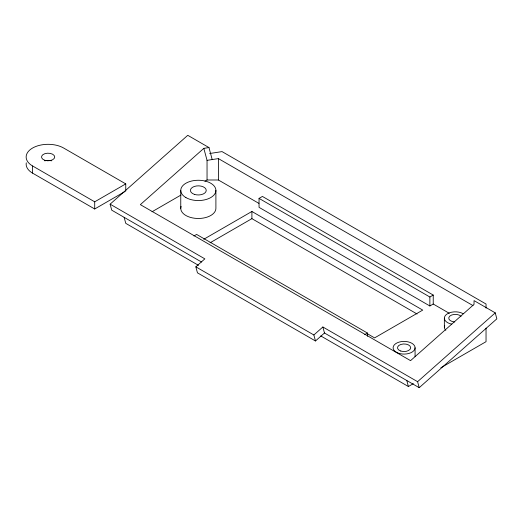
<?xml version="1.0" encoding="UTF-8"?>
<svg xmlns="http://www.w3.org/2000/svg" width="523" height="523" viewBox="0 0 523 523"><rect width="100%" height="100%" fill="white"/><g stroke="black" fill="none" stroke-linecap="round" stroke-linejoin="round"><path stroke-width="0.78" d="M201.532 262.016L111.726 210.168L110.118 204.166L187.764 135.313L208.978 147.564L212.188 159.561M208.978 147.564L203.826 148.355L140.347 204.643L410.555 360.648L474.034 304.36L474.041 300.607L495.248 312.865L496.85 318.834L419.204 387.687L324.476 332.994L322.868 326.993L313.865 334.975L315.474 340.976L324.476 332.994M315.474 340.976L197.452 272.836L195.844 266.835L204.846 258.859L110.118 204.166M419.204 387.687L417.596 381.685L495.248 312.865M125.755 183.887L63.643 148.029A21.959 12.676 0 0 0 32.583 148.029A21.959 12.676 0 0 0 32.583 165.961L94.702 201.819L125.755 183.887L125.755 191.065M26.268 162.843A21.959 12.676 0 0 0 32.583 173.133L94.702 208.991L125.049 191.47M152.023 211.763L180.945 195.066M204.924 181.22L207.043 179.997L218.398 179.997L258.924 203.388M193.928 235.984L196.622 234.428L367.44 333.046L367.44 336.309M433.234 304.026L429.867 305.975L259.048 207.35L259.048 198.387L262.415 196.439L433.234 295.064L433.234 304.026L449.303 313.31M203.761 239.266L251.903 211.475L422.728 310.1L374.586 337.891L367.525 333.818M210.043 242.816L251.903 218.647L417.079 314.009M364.747 334.602L367.44 333.046M259.048 198.387L429.867 297.005L433.234 295.064M320.723 335.903L408.391 386.517L413.327 383.66M440.856 367.767L486.037 341.682L486.037 328.071M209.612 153.527L222.04 151.605L486.037 304.02L486.037 308.099M207.043 179.997L207.043 160.352L218.398 158.6L473.008 305.595M322.868 326.993L417.596 381.685M198.537 265.357L125.755 223.341L124.147 217.339M195.844 266.835L313.865 334.975M406.783 380.515L408.391 386.517M203.826 148.355L207.043 160.352M444.354 318.167L444.354 327.13M429.867 297.005L429.867 305.975M415.072 347.756L415.072 356.719M251.903 211.475L251.903 218.647M218.398 158.6L218.398 179.997M215.901 190.405L215.901 208.337A17.566 10.146 0 0 1 196.602 218.431A17.566 10.146 0 0 1 181.095 206.356M180.762 190.405L180.762 208.337M94.702 201.819L94.702 208.991M32.583 165.961L32.583 173.133M445.825 330.301A10.983 6.341 0 0 1 444.727 325.489M451.807 324.168A10.983 6.341 0 0 1 446.008 314.82A10.983 6.341 0 0 1 463.103 313.682M454.762 321.959A6.59 3.805 0 0 1 449.78 316.121A6.59 3.805 0 0 1 461.044 316.265M44.815 160.868A6.59 3.805 0 0 1 51.404 160.868M396.323 352.234A10.983 6.341 0 0 0 414.7 349.397A10.983 6.341 0 0 0 401.246 341.63A10.983 6.341 0 0 0 396.323 352.234M400.795 351.051A6.59 3.805 0 0 0 410.679 347.756A6.59 3.805 0 0 0 400.795 344.461A6.59 3.805 0 0 0 400.795 351.051M185.907 197.576A17.566 10.146 0 0 0 215.299 193.033A17.566 10.146 0 0 0 193.778 180.605A17.566 10.146 0 0 0 185.907 197.576M194.373 194.36A7.904 4.563 0 0 0 206.232 190.405A7.904 4.563 0 0 0 194.373 186.45A7.904 4.563 0 0 0 194.373 194.36M44.815 160.286A6.59 3.805 0 0 0 54.699 156.992A6.59 3.805 0 0 0 44.815 153.697A6.59 3.805 0 0 0 44.815 160.286"/></g></svg>
